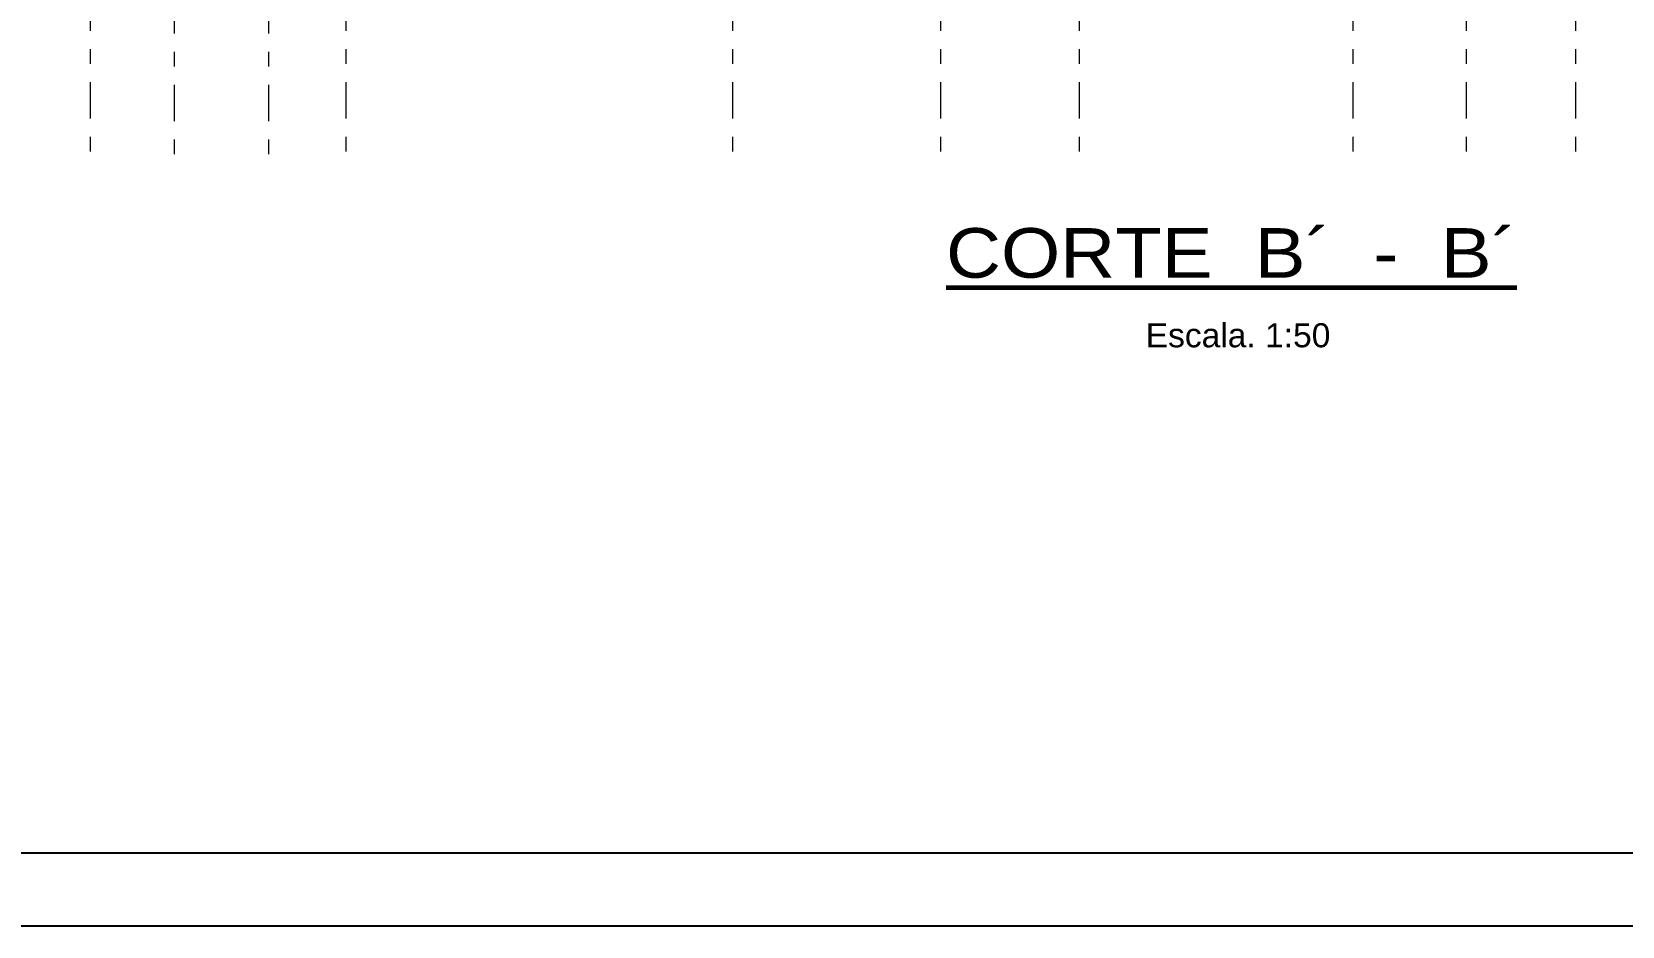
# Model space of a CAD drawing. Header units: metres. Extents: x -50 to 76, y -61 to 14.
# Drawn here: x 22.63 to 33.52, y -60.83 to -54.71 of the extents above; entities that cross this region are included whole.
import ezdxf
from ezdxf.enums import TextEntityAlignment as Align

# ---------------------------------------------------------------- set-up
doc = ezdxf.new("R2010")
doc.units = ezdxf.units.M
doc.header["$MEASUREMENT"] = 0
doc.linetypes.add('CENTERX2', pattern=[4, 2.5, -0.5, 0.5, -0.5])
doc.linetypes.add('DASHDOT2', pattern=[0.5, 0.25, -0.125, 0, -0.125])
for name, color, linetype, lineweight in [('EJES', 251, 'CENTERX2', 0), ('TEXTO1', 7, 'Continuous', 60), ('TITULOS', 9, 'Continuous', 60)]:
    doc.layers.add(name, color=color, linetype=linetype, lineweight=lineweight)
doc.styles.add('DISEÑO', font='arial.ttf', dxfattribs={"width": 1.1})

msp = doc.modelspace()

# ---------------------------------------------------------------- linework, layer by layer
for p, q in [((75.461, -60.33), (16.461, -60.33)), ((75.961, -60.83), (15.961, -60.83))]:
    msp.add_line(p, q)
at = {"layer": 'EJES', "linetype": 'DASHDOT2'}
for p, q in [((23.029, -45.451), (23.029, -55.6)), ((23.604, -45.469), (23.604, -55.6)), ((24.251, -45.469), (24.251, -55.6)), ((24.779, -45.451), (24.779, -55.6)), ((27.429, -45.451), (27.429, -55.6)), ((28.854, -45.451), (28.854, -55.6)), ((29.804, -45.451), (29.804, -55.6)), ((31.679, -45.451), (31.679, -55.6)), ((32.454, -45.451), (32.454, -55.6)), ((33.204, -45.451), (33.204, -55.6))]:
    msp.add_line(p, q, dxfattribs=at)

# ---------------------------------------------------------------- texts
at = {"layer": 'TEXTO1', "style": 'DISEÑO'}
msp.add_text('Escala. 1:50', height=0.16459, dxfattribs=at).set_placement((30.892, -56.916), align=Align.BOTTOM_CENTER)
at = {"layer": 'TITULOS', "style": 'DISEÑO', "width": 1.1}
msp.add_text('%%UCORTE  B´  -  B´', height=0.33936, dxfattribs=at).set_placement((30.847, -56.492), align=Align.BOTTOM_CENTER)

doc.saveas('drawing.dxf')
